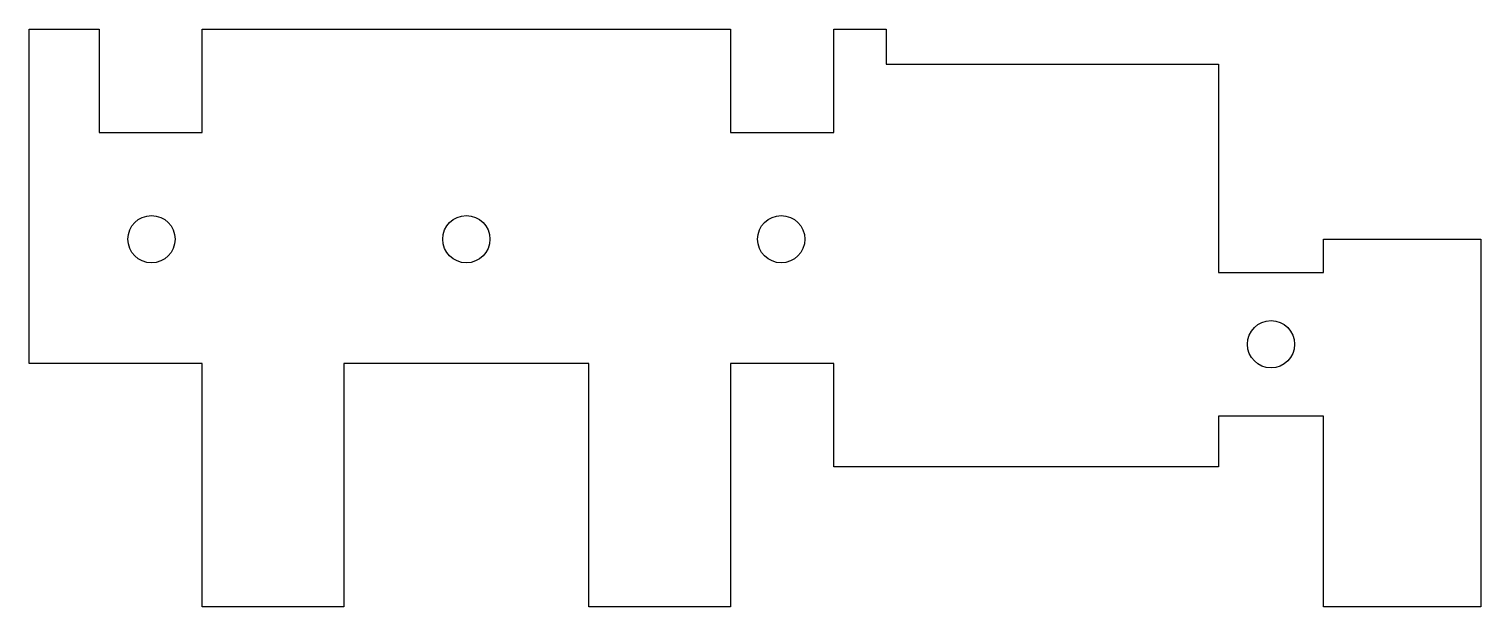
# Model space of a CAD drawing. Header units: millimetres. Extents: x -25 to 58, y 60 to 93.
import ezdxf

# ---------------------------------------------------------------- set-up
doc = ezdxf.new("R2010")
doc.units = ezdxf.units.MM
doc.header["$MEASUREMENT"] = 0
doc.layers.add('MOTOR_END_PLATE', color=7, linetype='Continuous')

msp = doc.modelspace()

# ---------------------------------------------------------------- linework, layer by layer
at = {"layer": 'MOTOR_END_PLATE'}
for p, q in [((-25, 73.9), (-25, 93)), ((-25, 93), (-21, 93)), ((-21, 93), (-21, 87.1)), ((-15.1, 87.1), (-15.1, 93)), ((-15.1, 93), (15.1, 93)), ((15.1, 93), (15.1, 87.1)), ((21, 87.1), (21, 93)), ((21, 93), (24, 93)), ((24, 93), (24, 91)), ((24, 91), (43, 91)), ((43, 91), (43, 79.1)), ((-21, 87.1), (-15.1, 87.1)), ((15.1, 87.1), (21, 87.1)), ((49, 79.1), (49, 81)), ((49, 81), (58, 81)), ((58, 81), (58, 60)), ((43, 79.1), (49, 79.1)), ((-15.1, 73.9), (-25, 73.9)), ((-15.1, 60), (-15.1, 73.9)), ((7, 73.9), (-7, 73.9)), ((-7, 73.9), (-7, 60)), ((7, 60), (7, 73.9)), ((21, 73.9), (15.1, 73.9)), ((15.1, 73.9), (15.1, 60)), ((21, 68), (21, 73.9)), ((49, 70.9), (43, 70.9)), ((43, 70.9), (43, 68)), ((49, 60), (49, 70.9)), ((43, 68), (21, 68)), ((-7, 60), (-15.1, 60)), ((15.1, 60), (7, 60)), ((58, 60), (49, 60))]:
    msp.add_line(p, q, dxfattribs=at)
for centre in [(-18, 81), (0, 81), (18, 81), (46, 75)]:
    msp.add_circle(centre, 1.35, dxfattribs=at)

doc.saveas('drawing.dxf')
